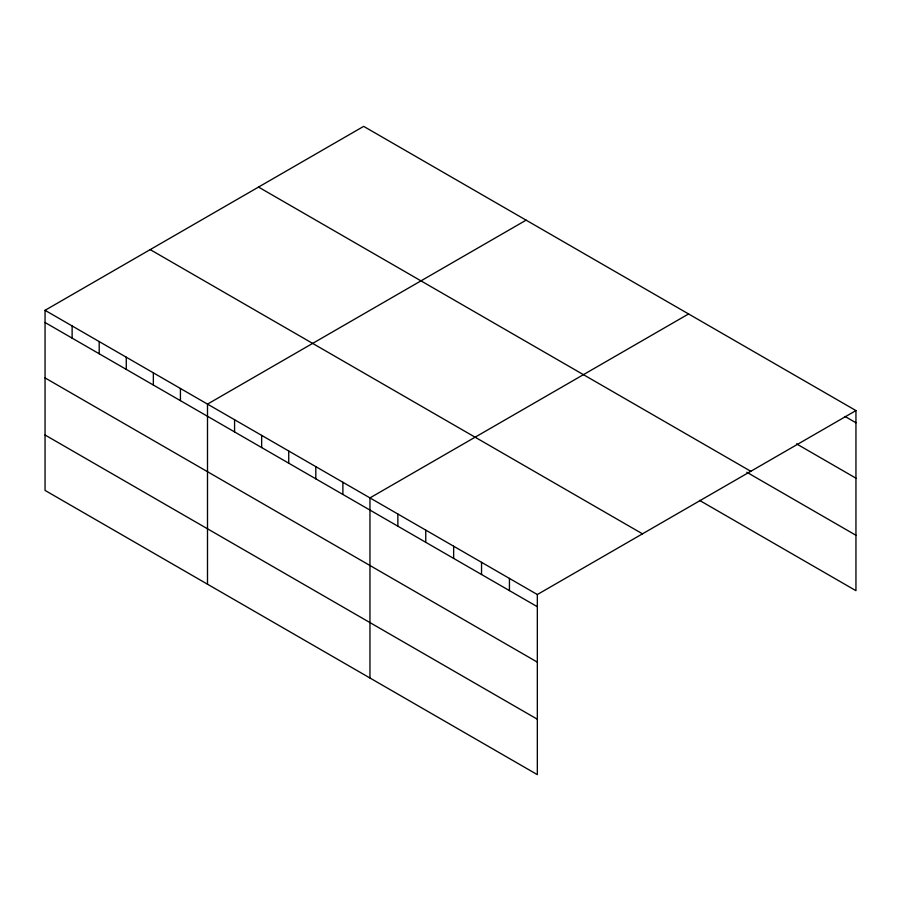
<?xml version="1.0" encoding="UTF-8"?>
<svg xmlns="http://www.w3.org/2000/svg" width="901" height="901" viewBox="0 0 901 901"><rect width="100%" height="100%" fill="white"/><g stroke="black" fill="none" stroke-linecap="round" stroke-linejoin="round"><path stroke-width="1.35" d="M45.05 310.316L537.334 594.536L537.334 774.635L45.05 490.414L45.05 310.316L363.666 126.365L855.95 410.586L855.95 590.684L699.491 500.348M526.116 220.159L207.5 404.11L207.5 584.208M688.578 313.953L369.962 497.904L369.962 678.002M537.334 594.536L855.95 410.586M845.037 416.465L855.95 422.772M796.518 443.866L855.95 478.183M258.519 187.07L750.803 471.291M746.794 472.248L855.95 535.273M150.197 249.611L642.481 533.831M45.05 322.502L537.334 606.722M45.05 377.913L537.334 662.134M45.05 435.003L537.334 719.223M509.437 578.431L509.437 590.617M481.539 562.325L481.539 574.511M453.642 546.22L453.642 558.406M425.756 530.115L425.756 542.301M397.859 514.009L397.859 526.195M342.887 482.272L342.887 494.458M315.812 466.639L315.812 478.825M288.737 451.007L288.737 463.193M261.65 435.374L261.65 447.56M234.575 419.742L234.575 431.928M180.425 388.477L180.425 400.663M153.35 372.845L153.35 385.031M126.275 357.213L126.275 369.399M99.2 341.58L99.2 353.766M72.125 325.948L72.125 338.134"/></g></svg>
